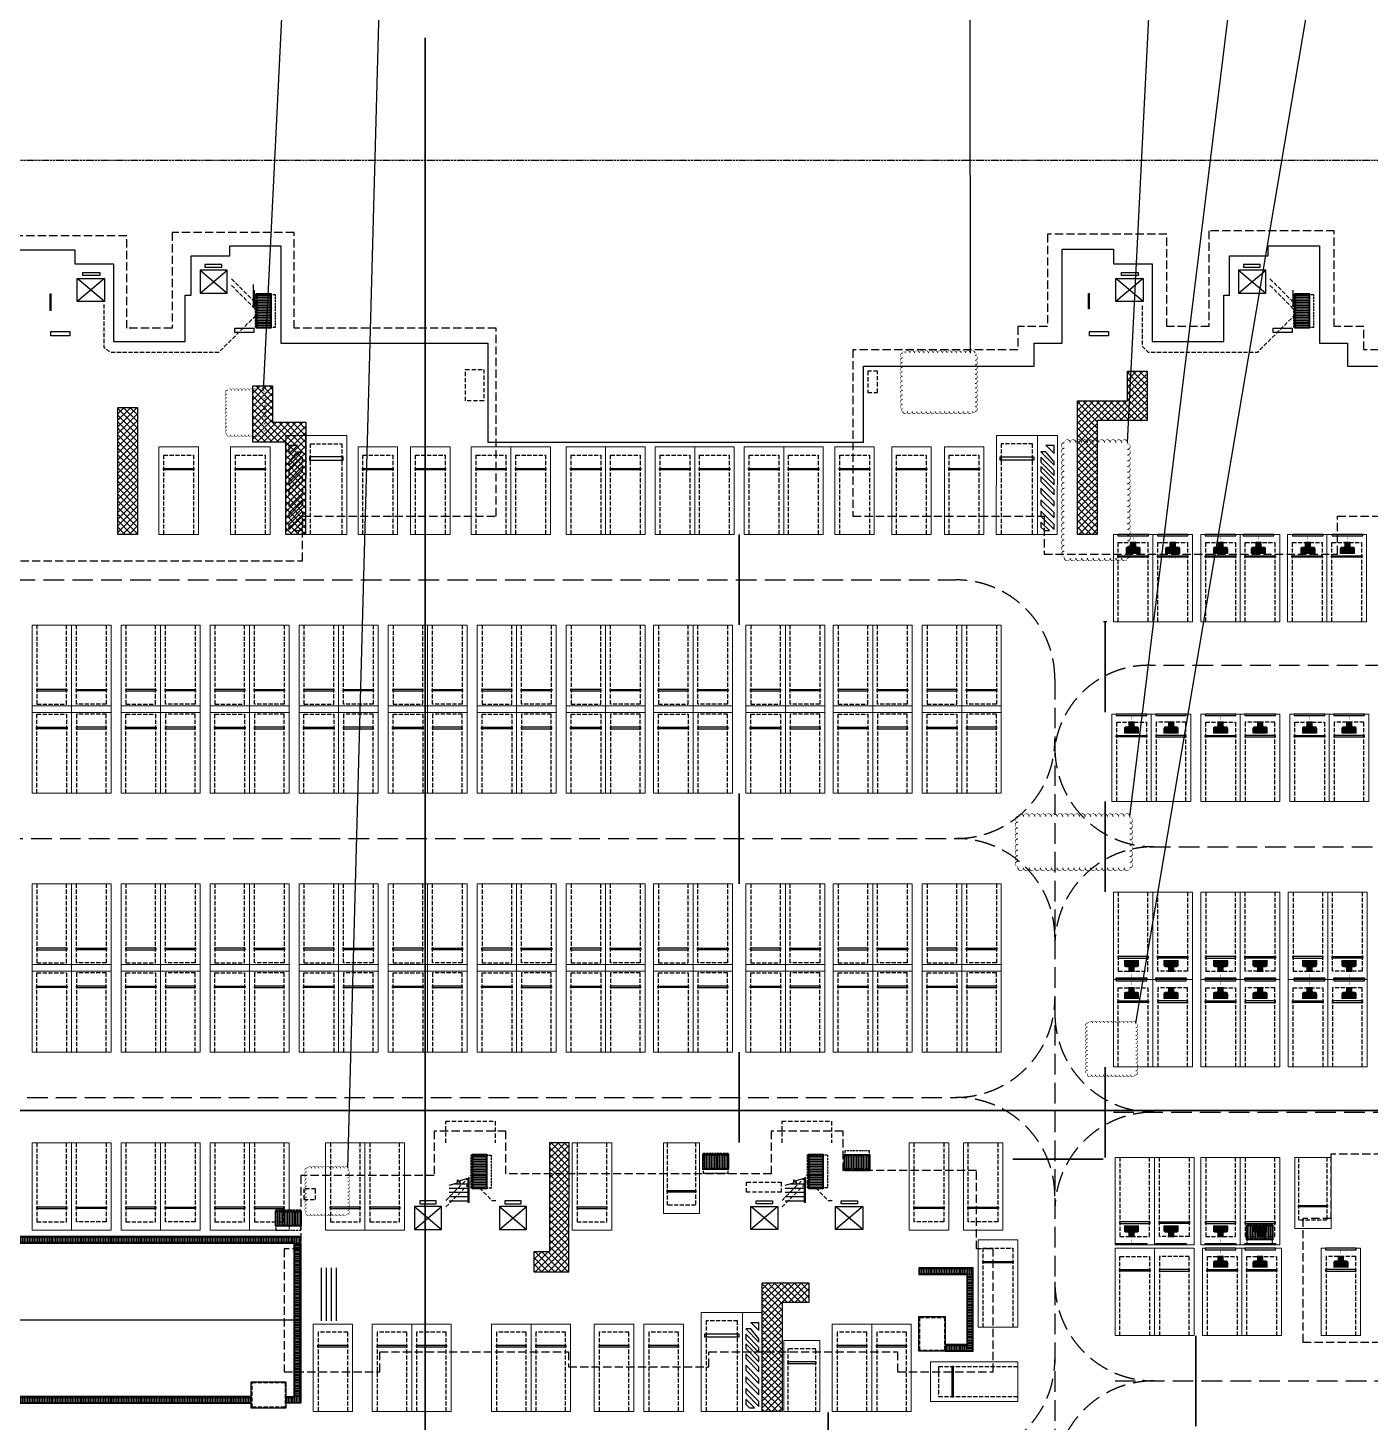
# Model space of a CAD drawing. Extents: x -675211 to 2300048, y 84675 to 2241458.
# Drawn here: x 1065574 to 1146999, y 1112877 to 1197447 of the extents above; entities that cross this region are included whole.
import ezdxf

# ---------------------------------------------------------------- set-up
doc = ezdxf.new("R2010")
doc.units = 0
doc.header["$LTSCALE"] = 1000
doc.header["$MEASUREMENT"] = 0
for name, pattern in [('__DASH', [0.35, 0.25, -0.1]), ('ACAD_ISO09W100', [45, 24, -3, 6, -3, 6, -3]), ('DASH', [0.35, 0.25, -0.1]), ('HIDDEN', [0.375, 0.25, -0.125])]:
    doc.linetypes.add(name, pattern=pattern)
doc.layers.get('0').update_dxf_attribs({"linetype": 'CONTINUOUS'})
for name, color, linetype in [('AD-INDX', 43, 'CONTINUOUS'), ('AD-SIGN', 195, 'CONTINUOUS'), ('AE-ABOV', 154, 'HIDDEN'), ('AE-DICH-ARCH', 84, 'CONTINUOUS'), ('AE-DOOR-INSD', 61, 'CONTINUOUS'), ('AE-EQPM', 70, 'CONTINUOUS'), ('AE-EQPM-CARS', 66, 'CONTINUOUS'), ('AE-FLOR', 151, 'CONTINUOUS'), ('AE-HDWR', 8, 'CONTINUOUS'), ('AE-PATN-MATE', 8, 'CONTINUOUS'), ('AE-STAR', 51, 'CONTINUOUS'), ('AE-STRU', 150, 'CONTINUOUS'), ('AE-WALL-HACH', 15, 'CONTINUOUS'), ('AX-DXS-P01$0$充电桩车位', 132, 'CONTINUOUS'), ('C-XREF-EXT', 7, 'CONTINUOUS'), ('fault', 10, 'CONTINUOUS'), ('P-LIMT', 5, 'ACAD_ISO09W100'), ('verify', 50, 'CONTINUOUS'), ('无障碍车位', 81, 'CONTINUOUS')]:
    doc.layers.add(name, color=color, linetype=linetype)

# ---------------------------------------------------------------- blocks, each defined once
blk = doc.blocks.new('A$C4F090147')
at = {"layer": 'P-LIMT', "ltscale": 0.02}
blk.add_lwpolyline([(0, 141544), (9637, 141544), (156984, 141543), (321695, 141543), (321694, 0), (156984, 1), (53028, 1), (48710, 473), (47897, 749), (44597, 1865), (40880, 4113), (37737, 7111), (35315, 10715), (33727, 14757), (699, 136300), (175, 138899)], close=True, dxfattribs=at)
blk = doc.blocks.new('A$C451B6FA0')
at = {"layer": 'AE-EQPM'}
for p, q in [((-29137, -516), (-29137, -691)), ((-28147, -516), (-29137, -516)), ((-29137, -691), (-28147, -691)), ((-28147, -691), (-28147, -516)), ((-23987, -516), (-23987, -691)), ((-22997, -516), (-23987, -516)), ((-23987, -691), (-22997, -691)), ((-22997, -691), (-22997, -516)), ((-8738, -691), (-8738, -516)), ((-8738, -516), (-7748, -516)), ((-7748, -691), (-8738, -691)), ((-7748, -516), (-7748, -691)), ((-3588, -691), (-3588, -516)), ((-3588, -516), (-2598, -516)), ((-2598, -691), (-3588, -691)), ((-2598, -516), (-2598, -691)), ((-29467, -866), (-29467, -2266)), ((-27817, -866), (-29467, -866)), ((-29467, -866), (-27817, -2266)), ((-29467, -2266), (-27817, -866)), ((-27817, -2266), (-27817, -866)), ((-24317, -866), (-24317, -2265)), ((-22667, -866), (-24317, -866)), ((-24317, -866), (-22667, -2265)), ((-24317, -2265), (-22667, -866)), ((-22667, -2265), (-22667, -866)), ((-9068, -2266), (-9068, -866)), ((-9068, -866), (-7418, -866)), ((-7418, -866), (-9068, -2266)), ((-7418, -2266), (-9068, -866)), ((-7418, -866), (-7418, -2266)), ((-3918, -2266), (-3918, -866)), ((-3918, -866), (-2268, -866)), ((-2268, -866), (-3918, -2266)), ((-2268, -2266), (-3918, -866)), ((-2268, -866), (-2268, -2266)), ((-29467, -2266), (-27817, -2266)), ((-24317, -2265), (-22667, -2265)), ((-7418, -2266), (-9068, -2266)), ((-2268, -2266), (-3918, -2266))]:
    blk.add_line(p, q, dxfattribs=at)
at = {"layer": 'AE-STAR'}
for p, q in [((-26701, 721), (-26142, 873)), ((-26202, -610), (-26202, 856)), ((-26202, 856), (-26202, 856)), ((-26142, -610), (-26142, 873)), ((-6302, 720), (-5743, 872)), ((-5803, -611), (-5803, 856)), ((-5803, 855), (-5803, 856)), ((-5743, -611), (-5743, 872)), ((-27367, 427), (-26853, 573)), ((-27367, 260), (-26202, 260)), ((-27041, 520), (-26202, 520)), ((-26853, 573), (-26856, 752)), ((-26856, 752), (-26698, 534)), ((-26698, 534), (-26701, 721)), ((-26142, -520), (-26142, 769)), ((-6968, 426), (-6454, 573)), ((-6968, 259), (-5803, 259)), ((-6642, 519), (-5803, 519)), ((-6454, 573), (-6457, 751)), ((-6457, 751), (-6299, 533)), ((-6299, 533), (-6302, 720)), ((-5743, -521), (-5743, 768)), ((-27367, 0), (-26202, 0)), ((-27367, -260), (-26202, -260)), ((-27367, -520), (-26202, -520)), ((-26142, -610), (-26202, -610)), ((-6968, -1), (-5803, -1)), ((-6968, -261), (-5803, -261)), ((-6968, -521), (-5803, -521)), ((-5743, -611), (-5803, -611))]:
    blk.add_line(p, q, dxfattribs=at)
blk = doc.blocks.new('A$C26D63F76')
at = {"layer": 'AE-EQPM'}
for p, q in [((-16000, 5925), (-16000, 4525)), ((-14350, 5925), (-16000, 5925)), ((-16000, 5925), (-14350, 4525)), ((-16000, 4525), (-14350, 5925)), ((-15710, 6275), (-15710, 6100)), ((-14690, 6275), (-15710, 6275)), ((-15710, 6100), (-14690, 6100)), ((-14690, 6100), (-14690, 6275)), ((-14350, 4525), (-14350, 5925)), ((-23450, 4025), (-23450, 5425)), ((-23450, 5425), (-21800, 5425)), ((-21800, 5425), (-23450, 4025)), ((-21800, 4025), (-23450, 5425)), ((-23110, 5600), (-23110, 5775)), ((-23110, 5775), (-22090, 5775)), ((-22090, 5600), (-23110, 5600)), ((-22090, 5775), (-22090, 5600)), ((-21800, 5425), (-21800, 4025)), ((-16000, 4525), (-14350, 4525)), ((-21800, 4025), (-23450, 4025))]:
    blk.add_line(p, q, dxfattribs=at)
at = {"layer": 'AE-STAR'}
for p, q in [((-25100, 3480), (-25100, 4487)), ((-25040, 3480), (-25040, 4504)), ((-12700, 3680), (-12700, 4717)), ((-25040, 3480), (-25100, 3480))]:
    blk.add_line(p, q, dxfattribs=at)
blk.add_lwpolyline([(-12700, 3680), (-12760, 3680), (-12760, 5064)], dxfattribs=at)
for points in [[(-25050, 2200), (-23900, 2200), (-23900, 1940), (-25050, 1940)], [(-13900, 2400), (-12750, 2400), (-12750, 2140), (-13900, 2140)]]:
    blk.add_lwpolyline(points, close=True, dxfattribs=at)
blk = doc.blocks.new('A$C3F2915E9')
at = {"layer": 'AE-EQPM'}
for p, q in [((-16000, 5925), (-16000, 4525)), ((-14350, 5925), (-16000, 5925)), ((-16000, 5925), (-14350, 4525)), ((-16000, 4525), (-14350, 5925)), ((-15710, 6275), (-15710, 6100)), ((-14690, 6275), (-15710, 6275)), ((-15710, 6100), (-14690, 6100)), ((-14690, 6100), (-14690, 6275)), ((-14350, 4525), (-14350, 5925)), ((-23450, 4025), (-23450, 5425)), ((-23450, 5425), (-21800, 5425)), ((-21800, 5425), (-23450, 4025)), ((-21800, 4025), (-23450, 5425)), ((-23110, 5600), (-23110, 5775)), ((-23110, 5775), (-22090, 5775)), ((-22090, 5600), (-23110, 5600)), ((-22090, 5775), (-22090, 5600)), ((-21800, 5425), (-21800, 4025)), ((-16000, 4525), (-14350, 4525)), ((-21800, 4025), (-23450, 4025))]:
    blk.add_line(p, q, dxfattribs=at)
at = {"layer": 'AE-STAR'}
for p, q in [((-25100, 3570), (-25100, 4517)), ((-25040, 3570), (-25040, 4534)), ((-12700, 3770), (-12700, 4717)), ((-25040, 3570), (-25100, 3570)), ((-12760, 3770), (-12700, 3770))]:
    blk.add_line(p, q, dxfattribs=at)
for points in [[(-25050, 2200), (-23900, 2200), (-23900, 1940), (-25050, 1940)], [(-13900, 2400), (-12750, 2400), (-12750, 2140), (-13900, 2140)]]:
    blk.add_lwpolyline(points, close=True, dxfattribs=at)
blk = doc.blocks.new('A$C2BF900E7')
at = {"layer": 'AE-WALL-HACH', "extrusion": (6.68302e-07, 9.87403e-17, 1)}
h = blk.add_hatch(color=256, dxfattribs=at)
edge = h.paths.add_edge_path()
edge.add_ellipse((593, 595), major_axis=(0, 128), ratio=1, start_angle=0, end_angle=90, ccw=False)
edge.add_line((593, 723), (693, 723))
edge.add_ellipse((693, 763), major_axis=(0, 40), ratio=1, start_angle=180, end_angle=270)
edge.add_line((733, 763), (733, 977))
edge.add_ellipse((773, 977), major_axis=(0, 40), ratio=1, start_angle=0, end_angle=90, ccw=False)
edge.add_line((773, 1017), (1077, 1017))
edge.add_ellipse((1077, 977), major_axis=(0, 40), ratio=1, start_angle=-90, end_angle=0, ccw=False)
edge.add_line((1117, 977), (1117, 763))
edge.add_ellipse((1157, 763), major_axis=(0, 40), ratio=1, start_angle=90, end_angle=180)
edge.add_line((1157, 723), (1257, 723))
edge.add_ellipse((1257, 595), major_axis=(0, 128), ratio=1, start_angle=-90, end_angle=0, ccw=False)
edge.add_line((1385, 595), (1385, 329))
edge.add_ellipse((1345, 329), major_axis=(0, 40), ratio=1, start_angle=180, end_angle=270, ccw=False)
edge.add_line((1345, 289), (505, 289))
edge.add_ellipse((505, 329), major_axis=(0, 40), ratio=1, start_angle=90, end_angle=180, ccw=False)
edge.add_line((465, 329), (465, 595))
at = {"color": 9, "linetype": 'ByBlock', "ltscale": 1200}
for p, q in [((1850, 1470), (0, 1470)), ((0, 1470), (0, 1378)), ((0, 1378), (1850, 1378)), ((1850, 1378), (1850, 1470))]:
    blk.add_line(p, q, dxfattribs=at)
at = {"layer": 'AX-DXS-P01$0$充电桩车位', "const_width": 8}
blk.add_lwpolyline([(465, 595, -0.414214), (593, 723), (693, 723, 0.414214), (733, 763), (733, 977, -0.414214), (773, 1017), (1077, 1017, -0.414214), (1117, 977), (1117, 763, 0.414214), (1157, 723), (1257, 723, -0.414214), (1385, 595), (1385, 329, -0.414214), (1345, 289), (505, 289, -0.414214), (465, 329)], format="xyb", close=True, dxfattribs=at)
for points in [[(925, 1378), (925, 1138)], [(733, 289), (733, 0)], [(1117, 289), (1117, 0)]]:
    blk.add_lwpolyline(points, dxfattribs=at)
blk = doc.blocks.new('充电桩')
for p in [(1131699, 1165257), (1134099, 1165257), (1136999, 1165257), (1139299, 1165257), (1142299, 1165257), (1144699, 1165257), (1131599, 1154357), (1133999, 1154357), (1136999, 1154357), (1139399, 1154357), (1142399, 1154357), (1144799, 1154357), (1131599, 1138257), (1133999, 1138257), (1136999, 1138257), (1139399, 1138257), (1142399, 1138257), (1144799, 1138257), (1136999, 1121957), (1139399, 1121957), (1144299, 1121957)]:
    blk.add_blockref('A$C2BF900E7', p)
at = {"xscale": -1, "rotation": 180}
for p in [(1131599, 1141197), (1133999, 1141197), (1136999, 1141197), (1139399, 1141197), (1142399, 1141197), (1144799, 1141197), (1131599, 1125097), (1133999, 1125097), (1136999, 1125097), (1139399, 1125097)]:
    blk.add_blockref('A$C2BF900E7', p, dxfattribs=at)
blk = doc.blocks.new('普通车位')
at = {"color": 9, "linetype": 'DASH'}
for p, q in [((-800, 5100), (-800, 300)), ((1000, 300), (1000, 5100)), ((-800, 300), (1000, 300))]:
    blk.add_line(p, q, dxfattribs=at)
at = {"color": 9}
for p, q in [((1025, 1192), (-825, 1192)), ((-825, 1192), (-825, 1100)), ((-825, 1100), (1025, 1100)), ((1025, 1100), (1025, 1192))]:
    blk.add_line(p, q, dxfattribs=at)
at = {"layer": 'AE-EQPM-CARS', "linetype": 'Continuous', "lineweight": 15}
for p, q in [((-1100, -200), (-1100, 5100)), ((-1100, 5100), (1300, 5100)), ((1300, 5100), (1300, -200)), ((1300, -200), (-1100, -200))]:
    blk.add_line(p, q, dxfattribs=at)
blk = doc.blocks.new('wzacw')
at = {"color": 9}
for p, q in [((300, 3400), (600, 3400)), ((300, 3400), (1100, 2600)), ((600, 3400), (1400, 2600)), ((1000, 3400), (1300, 3400)), ((1000, 3400), (1800, 2600)), ((1300, 3400), (2100, 2600)), ((1700, 3400), (2000, 3400)), ((1700, 3400), (2500, 2600)), ((2000, 3400), (2800, 2600)), ((4200, 3400), (4400, 3400)), ((4200, 3400), (5000, 2600)), ((4400, 3400), (5000, 2900)), ((4900, 3400), (5400, 3400)), ((4900, 3400), (5400, 2900)), ((5400, 2900), (5400, 3400)), ((224, 2821), (224, 3121)), ((224, 3121), (745, 2600)), ((224, 2821), (445, 2600)), ((745, 2600), (445, 2600)), ((1400, 2600), (1100, 2600)), ((1400, 2600), (1400, 2600)), ((2100, 2600), (1800, 2600)), ((2800, 2600), (2500, 2600)), ((5000, 2900), (5000, 2600))]:
    blk.add_line(p, q, dxfattribs=at)
for points in [[(2400, 3400), (2700, 3400), (3500, 2600), (3200, 2600)], [(3008, 3400), (3308, 3400), (4108, 2600), (3808, 2600)]]:
    blk.add_lwpolyline(points, close=True, dxfattribs=at)
for points in [[(3580, 3400), (3880, 3400), (4680, 2600), (4380, 2600), (3580, 3400)], [(4700, 2174), (4500, 2174), (4500, 124), (4700, 124), (4700, 2174)]]:
    blk.add_lwpolyline(points, dxfattribs=at)
at = {"color": 9, "linetype": 'DASH', "extrusion": (-1.58936e-13, -1.05893e-07, 1), "elevation": 0}
blk.add_lwpolyline([(0, 2100), (5500, 2098), (5499, 198), (0, 200)], dxfattribs=at)
at = {"layer": 'AE-EQPM-CARS', "linetype": 'Continuous', "lineweight": 15}
for p, q in [((0, -100), (0, 3600)), ((0, 3600), (6000, 3600)), ((6000, 3600), (6000, -100)), ((0, 2400), (6000, 2400)), ((6000, -100), (0, -100))]:
    blk.add_line(p, q, dxfattribs=at)
blk = doc.blocks.new('A$C23DC1FE4')
at = {"color": 9, "linetype": 'DASH'}
for p, q in [((250, 500), (250, 4300)), ((1950, 4300), (1950, 500)), ((1950, 500), (250, 500))]:
    blk.add_line(p, q, dxfattribs=at)
at = {"color": 9, "linetype": 'ByBlock', "ltscale": 1200}
for p, q in [((225, 1300), (225, 1392)), ((225, 1392), (1975, 1392)), ((1975, 1300), (225, 1300)), ((1975, 1392), (1975, 1300))]:
    blk.add_line(p, q, dxfattribs=at)
at = {"layer": 'AE-EQPM-CARS', "linetype": 'Continuous', "lineweight": 15}
for p, q in [((2200, 4300), (0, 4300)), ((0, 4300), (0, 0)), ((2200, 0), (2200, 4300)), ((0, 0), (2200, 0))]:
    blk.add_line(p, q, dxfattribs=at)
blk = doc.blocks.new('车位')
at = {"layer": 'AE-PATN-MATE'}
h = blk.add_hatch(dxfattribs=at)
h.set_pattern_fill('多孔材料', color=256, scale=100)
h.set_pattern_definition([(45, (-896.46, 900.21), (-200.000203, 200.000203), []), (135, (-896.46, 900.21), (-200.000203, -200.000203), [])])
h.paths.add_polyline_path([(1129177, 1166927), (1129177, 1171778), (1129177, 1175027), (1132203, 1175027), (1132203, 1176826), (1133403, 1176828), (1133403, 1173827), (1130377, 1173827), (1130377, 1166927)])
h = blk.add_hatch(dxfattribs=at)
h.set_pattern_fill('多孔材料', color=256, scale=100)
h.set_pattern_definition([(45, (130, 200), (-200.000203, 200.000203), []), (135, (130, 200), (-200.000203, -200.000203), [])])
h.paths.add_polyline_path([(1080353, 1175927), (1080353, 1173727), (1082357, 1173727), (1082353, 1166927), (1081153, 1166927), (1081153, 1172527), (1079153, 1172527), (1079153, 1175927)])
h = blk.add_hatch(dxfattribs=at)
h.set_pattern_fill('多孔材料', color=256, scale=100)
h.set_pattern_definition([(45, (129985.82, 200), (-200.000203, 200.000203), []), (135, (129985.82, 200), (-200.000203, -200.000203), [])])
h.paths.add_polyline_path([(1070959, 1174627), (1072152, 1174627), (1072159, 1166927), (1070959, 1166927)])
h = blk.add_hatch(dxfattribs=at)
h.set_pattern_fill('多孔材料', color=256, scale=100)
h.set_pattern_definition([(45, (-1859.58, 200), (-200.000203, 200.000203), []), (135, (-1859.58, 200), (-200.000203, -200.000203), [])])
h.paths.add_polyline_path([(1097147, 1130027), (1097147, 1123400), (1096204, 1123400), (1096204, 1122200), (1097404, 1122202), (1097382, 1122200), (1098325, 1122200), (1098347, 1130027)])
h = blk.add_hatch(dxfattribs=at)
h.set_pattern_fill('多孔材料', color=256, scale=100)
h.set_pattern_definition([(45, (169079.73, -52099.54), (-200.000203, 200.000203), []), (135, (169079.73, -52099.54), (-200.000203, -200.000203), [])])
h.paths.add_polyline_path([(1110053, 1121528), (1112885, 1121528), (1112885, 1120327), (1111253, 1120327), (1111253, 1113727), (1110053, 1113727)])
blk.add_line((1130954, 1161627), (1130754, 1161627))
at = {"layer": 'AE-ABOV'}
for points in [[(1092054, 1176927), (1093154, 1176927), (1093154, 1175027), (1092054, 1175027)], [(1117054, 1176827), (1116454, 1176827), (1116454, 1175527), (1117054, 1175527)], [(1109103, 1127627), (1111203, 1127627), (1111203, 1127027), (1109103, 1127027)], [(1082954, 1127227), (1082254, 1127227), (1082254, 1126577), (1082954, 1126577)]]:
    blk.add_lwpolyline(points, close=True, dxfattribs=at)
at = {"layer": 'AE-DOOR-INSD', "linetype": 'DASH', "const_width": 100}
for points in [[(1108654, 1166927), (1108654, 1161427)], [(1130854, 1161627), (1130854, 1156127)], [(1108654, 1151227), (1108654, 1145727)], [(1130854, 1150727), (1130854, 1145227)], [(1108654, 1130027), (1108654, 1135527)], [(1130854, 1134627), (1130854, 1129127)], [(1125254, 1129023), (1130754, 1129023)], [(1136358, 1118327), (1136358, 1112827)], [(1114054, 1113677), (1114054, 1108177)]]:
    blk.add_lwpolyline(points, dxfattribs=at)
at = {"layer": 'AE-PATN-MATE'}
for points in [[(1129177, 1166927), (1129177, 1171778), (1129177, 1175027), (1132203, 1175027), (1132203, 1176826), (1133403, 1176828), (1133403, 1173827), (1130377, 1173827), (1130377, 1166927)], [(1070959, 1174627), (1072152, 1174627), (1072159, 1166927), (1070959, 1166927)], [(1097147, 1130027), (1097147, 1123400), (1096204, 1123400), (1096204, 1122200), (1097404, 1122202), (1097382, 1122200), (1098325, 1122200), (1098347, 1130027)], [(1110053, 1121528), (1112885, 1121528), (1112885, 1120327), (1111253, 1120327), (1111253, 1113727), (1110053, 1113727)]]:
    blk.add_lwpolyline(points, close=True, dxfattribs=at)
blk.add_lwpolyline([(1080353, 1175927), (1080353, 1173727), (1082357, 1173727), (1082353, 1166927), (1081153, 1166927), (1081153, 1172527), (1079153, 1172527), (1079153, 1175927), (1080353, 1175927)], dxfattribs=at)
for p in [(1104054, 1125727), (1142363, 1124827)]:
    blk.add_blockref('A$C23DC1FE4', p)
at = {"xscale": -1, "rotation": 180}
blk.add_blockref('A$C23DC1FE4', (1111354, 1118027), dxfattribs=at)
at = {"layer": 'AE-EQPM-CARS', "linetype": 'Continuous', "lineweight": 15, "extrusion": (3.34151e-07, 2.5814e-20, -1), "zscale": -1, "rotation": 180}
for p in [(-1074553, 1172027), (-1078903, 1172027), (-1086633, 1172027), (-1089817, 1172027), (-1093502, 1172027), (-1095902, 1172027), (-1099254, 1172027), (-1101654, 1172027), (-1104654, 1172027), (-1107054, 1172027), (-1110054, 1172027), (-1112454, 1172027), (-1115551, 1172027), (-1119005, 1172027), (-1122201, 1172027), (-1132454, 1166727), (-1134854, 1166727), (-1137754, 1166727), (-1140154, 1166727), (-1143012, 1166727), (-1145412, 1166727), (-1066854, 1156327), (-1072254, 1156327), (-1077654, 1156327), (-1083054, 1156327), (-1088454, 1156327), (-1093854, 1156327), (-1099254, 1156327), (-1104554, 1156327), (-1110154, 1156327), (-1115454, 1156327), (-1120854, 1156327), (-1132354, 1155827), (-1137754, 1155827), (-1143154, 1155827), (-1066854, 1140627), (-1072254, 1140627), (-1077654, 1140627), (-1083054, 1140627), (-1088454, 1140627), (-1093854, 1140627), (-1099254, 1140627), (-1104554, 1140627), (-1110154, 1140627), (-1115454, 1140627), (-1120854, 1140627), (-1132454, 1139727), (-1137754, 1139727), (-1143054, 1139727), (-1132554, 1123427), (-1137854, 1123427), (-1140254, 1123427)]:
    blk.add_blockref('普通车位', p, dxfattribs=at)
at = {"layer": 'AE-EQPM-CARS', "linetype": 'Continuous', "lineweight": 15, "extrusion": (3.34151e-07, -2.5814e-20, -1), "xscale": -1, "zscale": -1}
for p in [(-1066854, 1156327), (-1072254, 1156327), (-1077654, 1156327), (-1083054, 1156327), (-1088454, 1156327), (-1093854, 1156327), (-1099254, 1156327), (-1104554, 1156327), (-1110154, 1156327), (-1115454, 1156327), (-1120854, 1156327), (-1066854, 1140627), (-1072254, 1140627), (-1077654, 1140627), (-1083054, 1140627), (-1088454, 1140627), (-1093854, 1140627), (-1099254, 1140627), (-1104554, 1140627), (-1110154, 1140627), (-1115454, 1140627), (-1120854, 1140627), (-1132454, 1140127), (-1137754, 1140127), (-1143054, 1140127), (-1066854, 1124927), (-1072254, 1124927), (-1077654, 1124927), (-1080054, 1124927), (-1084654, 1124927), (-1087054, 1124927), (-1099628, 1124927), (-1132554, 1124027), (-1137754, 1124027), (-1140154, 1124027)]:
    blk.add_blockref('普通车位', p, dxfattribs=at)
at = {"layer": 'AE-EQPM-CARS', "linetype": 'Continuous', "lineweight": 15, "extrusion": (-3.34151e-07, -2.5814e-20, -1), "zscale": -1}
for p in [(-1069454, 1156327), (-1074854, 1156327), (-1080254, 1156327), (-1085654, 1156327), (-1091054, 1156327), (-1096454, 1156327), (-1101854, 1156327), (-1107154, 1156327), (-1112754, 1156327), (-1118054, 1156327), (-1123454, 1156327), (-1069454, 1140627), (-1074854, 1140627), (-1080254, 1140627), (-1085654, 1140627), (-1091054, 1140627), (-1096454, 1140627), (-1101854, 1140627), (-1107154, 1140627), (-1112754, 1140627), (-1118054, 1140627), (-1123454, 1140627), (-1135054, 1140127), (-1140354, 1140127), (-1145654, 1140127), (-1069454, 1124927), (-1074854, 1124927), (-1120274, 1124927), (-1123554, 1124927), (-1135154, 1124027)]:
    blk.add_blockref('普通车位', p, dxfattribs=at)
at = {"layer": 'AE-EQPM-CARS', "linetype": 'Continuous', "lineweight": 15, "extrusion": (-3.34151e-07, 2.5814e-20, -1), "rotation": 180}
for p, xscale, zscale in [((-1069454, 1156327), -1.000000000000356, -1.000000000000356), ((-1074854, 1156327), -1.000000000000356, -1.000000000000356), ((-1080254, 1156327), -1.000000000000356, -1.000000000000356), ((-1085654, 1156327), -1.000000000000356, -1.000000000000356), ((-1091054, 1156327), -1.000000000000356, -1.000000000000356), ((-1096454, 1156327), -1.000000000000356, -1.000000000000356), ((-1101854, 1156327), -1.000000000000356, -1.000000000000356), ((-1107154, 1156327), -1.000000000000143, -1.000000000000143), ((-1112754, 1156327), -1.000000000000143, -1.000000000000143), ((-1118054, 1156327), -1.000000000000356, -1.000000000000356), ((-1123454, 1156327), -1.000000000000356, -1.000000000000356), ((-1134954, 1155827), -1.000000000000356, -1.000000000000356), ((-1140354, 1155827), -1.000000000000356, -1.000000000000356), ((-1145754, 1155827), -1.000000000000356, -1.000000000000356), ((-1069454, 1140627), -1.000000000000356, -1.000000000000356), ((-1074854, 1140627), -1.000000000000356, -1.000000000000356), ((-1080254, 1140627), -1.000000000000356, -1.000000000000356), ((-1085654, 1140627), -1.000000000000356, -1.000000000000356), ((-1091054, 1140627), -1.000000000000356, -1.000000000000356), ((-1096454, 1140627), -1.000000000000356, -1.000000000000356), ((-1101854, 1140627), -1.000000000000356, -1.000000000000356), ((-1107154, 1140627), -1.000000000000143, -1.000000000000143), ((-1112754, 1140627), -1.000000000000143, -1.000000000000143), ((-1118054, 1140627), -1.000000000000356, -1.000000000000356), ((-1123454, 1140627), -1.000000000000356, -1.000000000000356), ((-1135054, 1139727), -1.000000000000141, -1.000000000000141), ((-1140354, 1139727), -1.000000000000356, -1.000000000000356), ((-1145654, 1139727), -1.000000000000141, -1.000000000000141), ((-1135154, 1123427), -1.000000000000141, -1.000000000000141), ((-1145254, 1123427), -1.000000000000279, -1.000000000000279), ((-1084106, 1118827), -1.000000000000141, -1.000000000000141), ((-1087688, 1118827), -1.00000000000027, -1.00000000000027), ((-1090088, 1118827), -1.00000000000027, -1.00000000000027), ((-1094927, 1118827), -1.000000000000273, -1.000000000000273), ((-1097327, 1118827), -1.000000000000273, -1.000000000000273), ((-1101162, 1118827), -1.000000000000273, -1.000000000000273), ((-1104173, 1118827), -1.000000000000273, -1.000000000000273), ((-1115595, 1118827), -1.000000000000356, -1.000000000000356), ((-1117995, 1118827), -1.000000000000356, -1.000000000000356)]:
    blk.add_blockref('普通车位', p, dxfattribs=dict(at, xscale=xscale, zscale=zscale))
at = {"layer": 'AE-EQPM-CARS', "linetype": 'Continuous', "lineweight": 15, "extrusion": (3.34151e-07, 2.57731e-20, -1), "zscale": -1, "rotation": 180}
blk.add_blockref('普通车位', (-1124254, 1123927), dxfattribs=at)
at = {"layer": 'AE-EQPM-CARS', "linetype": 'Continuous', "lineweight": 15, "extrusion": (-2.58345e-20, -3.34151e-07, -1), "xscale": -1, "zscale": -1, "rotation": 90}
blk.add_blockref('普通车位', (-1120454, 1115627), dxfattribs=at)
at = {"layer": '无障碍车位', "extrusion": (1.05893e-07, 3.53309e-11, -1), "xscale": -1.000000000000121, "zscale": -1.000000000000121, "rotation": 269.9807975294961}
blk.add_blockref('wzacw', (-1084754, 1166926), dxfattribs=at)
at = {"layer": '无障碍车位', "extrusion": (-1.05893e-07, 3.53309e-11, -1), "zscale": -0.9999999999999998, "rotation": 90.01920247050394}
for p in [(-1124353, 1166927), (-1106452, 1113727)]:
    blk.add_blockref('wzacw', p, dxfattribs=at)
blk = doc.blocks.new('集水井03')
at = {"layer": 'AE-FLOR'}
blk.add_lwpolyline([(882317, 1181328), (882317, 1179228), (880717, 1179228), (880717, 1181328)], close=True, dxfattribs=at)
at = {"layer": 'AE-FLOR', "linetype": '__DASH'}
blk.add_lwpolyline([(882267, 1181278), (882267, 1179278), (880767, 1179278), (880767, 1181278)], close=True, dxfattribs=at)
blk = doc.blocks.new('集水坑')
at = {"layer": 'AE-HDWR'}
h = blk.add_hatch(dxfattribs=at)
h.set_pattern_fill('饰面砖', color=256, scale=50)
h.set_pattern_definition([(90, (158493.69, -155186.86), (-100, 6e-15), [])])
h.paths.add_polyline_path([(1022958, 1204964), (1025058, 1204964), (1025058, 1204064), (1022958, 1204064)])
at = {"layer": 'AE-FLOR', "linetype": '__DASH', "ltscale": 0.5}
for p, q in [((1023008, 1204914), (1025008, 1204914)), ((1023008, 1204114), (1025008, 1204114))]:
    blk.add_line(p, q, dxfattribs=at)
blk.add_lwpolyline([(1023008, 1205214), (1025008, 1205214), (1025008, 1204014), (1023008, 1204014)], close=True, dxfattribs=at)
at = {"layer": 'AE-FLOR'}
for points in [[(1022958, 1204964), (1025058, 1204964), (1025058, 1204064), (1022958, 1204064)], [(1022983, 1204939), (1025033, 1204939), (1025033, 1204089), (1022983, 1204089)]]:
    blk.add_lwpolyline(points, close=True, dxfattribs=at)
blk = doc.blocks.new('地库集水井151212')
at = {"layer": 'AE-HDWR'}
h = blk.add_hatch(dxfattribs=at)
h.set_pattern_fill('饰面砖', color=256, scale=50, angle=-90)
h.set_pattern_definition([(9e-15, (229281.88, 2262261.46), (-2e-14, 100), [])])
h.paths.add_polyline_path([(993024, 1207338), (993024, 1205738), (992124, 1205738), (992124, 1207338)])
at = {"layer": 'AE-FLOR', "linetype": '__DASH', "ltscale": 0.5}
for p, q in [((992174, 1207288), (992174, 1205788)), ((992974, 1207288), (992974, 1205788))]:
    blk.add_line(p, q, dxfattribs=at)
at = {"layer": 'AE-FLOR', "linetype": '__DASH'}
blk.add_line((993024, 1207288), (993024, 1205788), dxfattribs=at)
at = {"layer": 'AE-FLOR', "linetype": '__DASH', "ltscale": 0.5}
blk.add_lwpolyline([(992074, 1207288), (993274, 1207288), (993274, 1205788), (992074, 1205788)], close=True, dxfattribs=at)
at = {"layer": 'AE-FLOR', "ltscale": 0.5}
for points in [[(993024, 1207338), (993024, 1205738), (992124, 1205738), (992124, 1207338)], [(993004, 1207318), (993004, 1205758), (992144, 1205758), (992144, 1207318)]]:
    blk.add_lwpolyline(points, close=True, dxfattribs=at)
blk = doc.blocks.new('A$C6A5E2CA3')
at = {"layer": 'AE-HDWR'}
h = blk.add_hatch(dxfattribs=at)
h.set_pattern_fill('饰面砖', color=256, scale=50)
h.set_pattern_definition([(90, (-1065723.9, -1104427.37), (-100, 6e-15), [])])
h.paths.add_polyline_path([(-3700, 9700), (16400, 9700), (16400, 10100), (-3700, 10100)])
h = blk.add_hatch(dxfattribs=at)
h.set_pattern_fill('LINE', color=256, scale=100)
h.set_pattern_definition([(0, (-1065923.9, -1114027.37), (0, 95.25), [])])
h.paths.add_polyline_path([(16000, 9700), (16400, 9700), (16400, 393), (16000, 400)])
h = blk.add_hatch(dxfattribs=at)
h.set_pattern_fill('饰面砖', color=256, scale=50)
h.set_pattern_definition([(90, (-1065723.9, -1114127.37), (-100, 6e-15), [])])
h.paths.add_polyline_path([(-2100, 400), (-2100, 0), (13400, 0), (13400, 400)])
h = blk.add_hatch(dxfattribs=at)
h.set_pattern_fill('饰面砖', color=256, scale=50)
h.set_pattern_definition([(90, (-1065923.9, -1114127.37), (-100, 6e-15), [])])
h.paths.add_polyline_path([(15500, 400), (16400, 400), (16400, 0), (15500, 0)])
at = {"layer": 'AE-FLOR'}
for p, q in [((-2100, 350), (13400, 350)), ((-2100, 50), (13400, 50))]:
    blk.add_line(p, q, dxfattribs=at)
for points in [[(15500, 50), (16350, 50), (16350, 10050), (-3700, 10050)], [(15500, 350), (16050, 350), (16050, 9750), (-3700, 9750)]]:
    blk.add_lwpolyline(points, dxfattribs=at)
at = {"layer": 'AE-HDWR'}
blk.add_lwpolyline([(-3700, 9700), (16400, 9700), (16400, 10100), (-3700, 10100)], close=True, dxfattribs=at)
for points in [[(15500, 0), (15500, 400), (16000, 400), (16000, 9700), (16400, 9700), (16400, 0), (15500, 0)], [(-2100, 0), (13400, 0), (13400, 400), (-2100, 400)]]:
    blk.add_lwpolyline(points, dxfattribs=at)
at = {"rotation": 90}
blk.add_blockref('集水井03', (1194728, -881017), dxfattribs=at)

msp = doc.modelspace()

# ---------------------------------------------------------------- hatches: boundary and pattern name
at = {"layer": 'AE-HDWR'}
h = msp.add_hatch(dxfattribs=at)
h.set_pattern_fill('饰面砖', color=256, scale=50)
h.set_pattern_definition([(90, (200, -1899.46), (-100, 6e-15), [])])
h.paths.add_polyline_path([(1121224, 1117177), (1122524, 1117176), (1122524, 1117576), (1121224, 1117577)])
h.paths.add_polyline_path([(1119631, 1121827), (1122924, 1121827), (1122924, 1122227), (1119631, 1122227)])
h = msp.add_hatch(dxfattribs=at)
h.set_pattern_fill('LINE', color=256, scale=100)
h.set_pattern_definition([(0, (200.86, -1643.15), (0, 95.25), [])])
h.paths.add_polyline_path([(1122925, 1117177), (1122525, 1117177), (1122525, 1121870), (1122925, 1121870)])

# ---------------------------------------------------------------- linework, layer by layer
msp.add_lwpolyline([(1044424, 1183977), (1068423, 1183977), (1068423, 1183127), (1070773, 1183127), (1070773, 1178427), (1075123, 1178427), (1075123, 1181227), (1075471, 1181227), (1075471, 1183627), (1077823, 1183627), (1077820, 1184227), (1080923, 1184227), (1080923, 1178327), (1093474, 1178327), (1093474, 1172327), (1116274, 1172327), (1116274, 1176927), (1126623, 1176927), (1126623, 1178327), (1128323, 1178327), (1128323, 1184027), (1131423, 1184027), (1131423, 1183127), (1133773, 1183127), (1133773, 1178427), (1138123, 1178427), (1138123, 1181227), (1138473, 1181227), (1138473, 1183627), (1140823, 1183627), (1140823, 1184227), (1143923, 1184227), (1143923, 1178327), (1145624, 1178327), (1145623, 1176927), (1155974, 1176927)])
at = {"layer": 'AD-INDX', "linetype": 'DASH', "ltscale": 10, "const_width": 100}
for points in [[(1089669, 1196856), (1089669, 1031019)], [(896540, 1131782), (1218870, 1131782)]]:
    msp.add_lwpolyline(points, dxfattribs=at)
at = {"layer": 'AD-SIGN', "linetype": 'DASH', "ltscale": 5}
for p, q in [((996524, 1163963), (1121874, 1163963)), ((1174224, 1158773), (1133874, 1158773)), ((1127874, 1157963), (1127874, 1079238)), ((1030774, 1148277), (1121874, 1148277)), ((1133639, 1147782), (1192178, 1147777)), ((1002524, 1132577), (1121874, 1132577)), ((1131424, 1131677), (1192795, 1131677)), ((1131524, 1115377), (1187424, 1115377))]:
    msp.add_line(p, q, dxfattribs=at)
for centre, radius, start, end in [((1121874, 1157963), 6000, 0, 90), ((1133552, 1153048), 5734, 86.78264, 172.02384), ((1121874, 1154277), 6000, 270, 0), ((1133874, 1153777), 6000, 180, 270), ((1121874, 1142277), 6000, 0, 90), ((1133874, 1141777), 6000, 90, 180), ((1121874, 1138577), 6000, 270, 0), ((1133874, 1137677), 6000, 180, 270), ((1121874, 1126577), 6000, 0, 90), ((1133874, 1125677), 6000, 90, 180), ((1133874, 1121377), 6000, 180, 270), ((1121874, 1116677), 6000, 270, 0), ((1133874, 1109377), 6000, 90, 180)]:
    msp.add_arc(centre, radius, start, end, dxfattribs=at)
at = {"layer": 'AE-ABOV'}
for points in [[(1090924, 1129827), (1090924, 1131127), (1093924, 1131127), (1093924, 1129827)], [(1111324, 1129827), (1111324, 1131127), (1114324, 1131127), (1114324, 1129827)]]:
    msp.add_lwpolyline(points, dxfattribs=at)
at = {"layer": 'AE-DICH-ARCH', "linetype": 'DASH', "flags": 128}
for points in [[(1077923, 1182228), (1079373, 1180778)], [(1077924, 1181828), (1079373, 1180378)], [(1140924, 1182228), (1142374, 1180778)], [(1140924, 1181828), (1142374, 1180378)], [(1070173, 1180678), (1070173, 1178080), (1070573, 1177777), (1077172, 1177777), (1079373, 1179978)], [(1133173, 1180589), (1133173, 1178131), (1133527, 1177777), (1140172, 1177777), (1142374, 1179978)], [(1090924, 1126328), (1092474, 1127877)], [(1090924, 1125928), (1092474, 1127478)], [(1111323, 1126327), (1112873, 1127877)], [(1111323, 1125927), (1112873, 1127477)], [(1092973, 1127078), (1093724, 1126327), (1094023, 1126327)], [(1113373, 1127077), (1114123, 1126327), (1114422, 1126327)]]:
    msp.add_lwpolyline(points, dxfattribs=at)
at = {"layer": 'AE-FLOR'}
for p, q in [((1083374, 1122227), (1083374, 1119027)), ((1083674, 1122227), (1083674, 1119027)), ((1083974, 1122227), (1083974, 1119027)), ((1084274, 1122227), (1084274, 1119027)), ((1062024, 1119077), (1081724, 1119077))]:
    msp.add_line(p, q, dxfattribs=at)
for points in [[(1121224, 1117227), (1122874, 1117227), (1122874, 1122177), (1119624, 1122177)], [(1121224, 1117527), (1122574, 1117527), (1122574, 1121877), (1119624, 1121877)]]:
    msp.add_lwpolyline(points, dxfattribs=at)
at = {"layer": 'AE-HDWR'}
msp.add_lwpolyline([(1119624, 1121827), (1122524, 1121827), (1122524, 1117577), (1121224, 1117577), (1121224, 1117177), (1122924, 1117177), (1122924, 1122227), (1119624, 1122227)], close=True, dxfattribs=at)
at = {"layer": 'AE-STRU', "linetype": '__DASH', "ltscale": 2}
for points, elevation in [([(1063724, 1165127), (1082223, 1165127), (1082223, 1167827), (1093973, 1167827), (1093973, 1179227), (1081723, 1179227), (1081723, 1185027), (1074323, 1185027), (1074323, 1179227), (1071573, 1179227), (1071573, 1184827), (1064523, 1184827), (1064523, 1178777), (1053023, 1178777), (1053023, 1167827), (1063723, 1167827)], 0), ([(1127223, 1165527), (1145023, 1165527), (1145023, 1167827), (1156623, 1167827), (1156625, 1177927), (1146623, 1177927), (1146623, 1179327), (1144823, 1179327), (1144823, 1185127), (1137223, 1185127), (1137223, 1179327), (1134673, 1179327), (1134673, 1184927), (1127423, 1184927), (1127423, 1179327), (1125623, 1179327), (1125623, 1177927), (1115623, 1177927), (1115623, 1167827), (1127223, 1167827)], 0), ([(1110674, 1127932), (1094573, 1127932), (1094573, 1130532), (1090224, 1130532), (1090224, 1127832), (1082124, 1127832), (1082124, 1123382), (1081124, 1123382), (1081124, 1115932), (1086924, 1115932), (1086924, 1117132), (1098374, 1117132), (1098374, 1116232), (1106874, 1116232), (1106874, 1117132), (1118324, 1117132), (1118324, 1115932), (1124124, 1115932), (1124124, 1123382), (1123124, 1123382), (1123124, 1128132), (1115024, 1128132), (1115024, 1130532), (1110674, 1130532)], -4800), ([(1142924, 1117727), (1204724, 1117727), (1204724, 1125277), (1202324, 1125277), (1202324, 1129127), (1144624, 1129127), (1144624, 1125227), (1142924, 1125227)], 0)]:
    msp.add_lwpolyline(points, close=True, dxfattribs=dict(at, elevation=elevation))
at = {"layer": 'fault'}
for p, q in [((1132418, 1149609), (1143587, 1240290)), ((1122747, 1177721), (1122719, 1207013)), ((1084976, 1128280), (1087018, 1203357))]:
    msp.add_line(p, q, dxfattribs=at)
for points in [[(1118646, 1177721, 59.9, 1, 1), (1118646, 1177439, 59.9, 1, 1), (1118646, 1177157, 59.9, 1, 1), (1118646, 1176876, 59.9, 1, 1), (1118646, 1176594, 59.9, 1, 1), (1118646, 1176313, 59.9, 1, 1), (1118646, 1176031, 59.9, 1, 1), (1118646, 1175750, 59.9, 1, 1), (1118646, 1175468, 59.9, 1, 1), (1118646, 1175187, 59.9, 1, 1), (1118646, 1174905, 59.9, 1, 1), (1118646, 1174624, 59.9, 1, 1), (1118646, 1174342, 59.9, 1, 1), (1118646, 1174185, 59.9, 1, 1), (1118927, 1174185, 59.9, 1, 1), (1119209, 1174185, 59.9, 1, 1), (1119491, 1174185, 59.9, 1, 1), (1119772, 1174185, 59.9, 1, 1), (1120054, 1174185, 59.9, 1, 1), (1120335, 1174185, 59.9, 1, 1), (1120617, 1174185, 59.9, 1, 1), (1120898, 1174185, 59.9, 1, 1), (1121180, 1174185, 59.9, 1, 1), (1121461, 1174185, 59.9, 1, 1), (1121743, 1174185, 59.9, 1, 1), (1122024, 1174185, 59.9, 1, 1), (1122306, 1174185, 59.9, 1, 1), (1122587, 1174185, 59.9, 1, 1), (1122869, 1174185, 59.9, 1, 1), (1123028, 1174185, 59.9, 1, 1), (1123028, 1174467, 59.9, 1, 1), (1123028, 1174748, 59.9, 1, 1), (1123028, 1175030, 59.9, 1, 1), (1123028, 1175311, 59.9, 1, 1), (1123028, 1175593, 59.9, 1, 1), (1123028, 1175874, 59.9, 1, 1), (1123028, 1176156, 59.9, 1, 1), (1123028, 1176437, 59.9, 1, 1), (1123028, 1176719, 59.9, 1, 1), (1123028, 1177001, 59.9, 1, 1), (1123028, 1177282, 59.9, 1, 1), (1123028, 1177564, 59.9, 1, 1), (1123028, 1177721, 59.9, 1, 1), (1122747, 1177721, 59.9, 1, 1), (1122465, 1177721, 59.9, 1, 1), (1122184, 1177721, 59.9, 1, 1), (1121902, 1177721, 59.9, 1, 1), (1121621, 1177721, 59.9, 1, 1), (1121339, 1177721, 59.9, 1, 1), (1121058, 1177721, 59.9, 1, 1), (1120776, 1177721, 59.9, 1, 1), (1120494, 1177721, 59.9, 1, 1), (1120213, 1177721, 59.9, 1, 1), (1119931, 1177721, 59.9, 1, 1), (1119650, 1177721, 59.9, 1, 1), (1119368, 1177721, 59.9, 1, 1), (1119087, 1177721, 59.9, 1, 1), (1118805, 1177721, 59.9, 1, 1)], [(1125636, 1149609, 67, 1, 1), (1125636, 1149270, 67, 1, 1), (1125636, 1148931, 67, 1, 1), (1125636, 1148591, 67, 1, 1), (1125636, 1148252, 67, 1, 1), (1125636, 1147913, 67, 1, 1), (1125636, 1147574, 67, 1, 1), (1125636, 1147235, 67, 1, 1), (1125636, 1146896, 67, 1, 1), (1125636, 1146557, 67, 1, 1), (1125636, 1146499, 67, 1, 1), (1125975, 1146499, 67, 1, 1), (1126314, 1146499, 67, 1, 1), (1126653, 1146499, 67, 1, 1), (1126992, 1146499, 67, 1, 1), (1127332, 1146499, 67, 1, 1), (1127671, 1146499, 67, 1, 1), (1128010, 1146499, 67, 1, 1), (1128349, 1146499, 67, 1, 1), (1128688, 1146499, 67, 1, 1), (1129027, 1146499, 67, 1, 1), (1129366, 1146499, 67, 1, 1), (1129706, 1146499, 67, 1, 1), (1130045, 1146499, 67, 1, 1), (1130384, 1146499, 67, 1, 1), (1130723, 1146499, 67, 1, 1), (1131062, 1146499, 67, 1, 1), (1131401, 1146499, 67, 1, 1), (1131740, 1146499, 67, 1, 1), (1132079, 1146499, 67, 1, 1), (1132418, 1146499, 67, 1, 1), (1132418, 1146838, 67, 1, 1), (1132418, 1147177, 67, 1, 1), (1132418, 1147516, 67, 1, 1), (1132418, 1147855, 67, 1, 1), (1132418, 1148195, 67, 1, 1), (1132418, 1148534, 67, 1, 1), (1132418, 1148873, 67, 1, 1), (1132418, 1149212, 67, 1, 1), (1132418, 1149551, 67, 1, 1), (1132418, 1149609, 67, 1, 1), (1132079, 1149609, 67, 1, 1), (1131740, 1149609, 67, 1, 1), (1131400, 1149609, 67, 1, 1), (1131061, 1149609, 67, 1, 1), (1130722, 1149609, 67, 1, 1), (1130383, 1149609, 67, 1, 1), (1130044, 1149609, 67, 1, 1), (1129705, 1149609, 67, 1, 1), (1129366, 1149609, 67, 1, 1), (1129026, 1149609, 67, 1, 1), (1128687, 1149609, 67, 1, 1), (1128348, 1149609, 67, 1, 1), (1128009, 1149609, 67, 1, 1), (1127670, 1149609, 67, 1, 1), (1127331, 1149609, 67, 1, 1), (1126992, 1149609, 67, 1, 1), (1126653, 1149609, 67, 1, 1), (1126313, 1149609, 67, 1, 1), (1125974, 1149609, 67, 1, 1)], [(1082486, 1128280, 50.8, 1, 1), (1082486, 1128061, 50.8, 1, 1), (1082486, 1127842, 50.8, 1, 1), (1082486, 1127622, 50.8, 1, 1), (1082486, 1127403, 50.8, 1, 1), (1082486, 1127183, 50.8, 1, 1), (1082486, 1126964, 50.8, 1, 1), (1082486, 1126745, 50.8, 1, 1), (1082486, 1126525, 50.8, 1, 1), (1082486, 1126306, 50.8, 1, 1), (1082486, 1126086, 50.8, 1, 1), (1082486, 1125867, 50.8, 1, 1), (1082486, 1125647, 50.8, 1, 1), (1082486, 1125503, 50.8, 1, 1), (1082706, 1125503, 50.8, 1, 1), (1082925, 1125503, 50.8, 1, 1), (1083145, 1125503, 50.8, 1, 1), (1083364, 1125503, 50.8, 1, 1), (1083583, 1125503, 50.8, 1, 1), (1083803, 1125503, 50.8, 1, 1), (1084022, 1125503, 50.8, 1, 1), (1084242, 1125503, 50.8, 1, 1), (1084461, 1125503, 50.8, 1, 1), (1084681, 1125503, 50.8, 1, 1), (1084900, 1125503, 50.8, 1, 1), (1084976, 1125503, 50.8, 1, 1), (1084976, 1125722, 50.8, 1, 1), (1084976, 1125942, 50.8, 1, 1), (1084976, 1126161, 50.8, 1, 1), (1084976, 1126380, 50.8, 1, 1), (1084976, 1126600, 50.8, 1, 1), (1084976, 1126819, 50.8, 1, 1), (1084976, 1127039, 50.8, 1, 1), (1084976, 1127258, 50.8, 1, 1), (1084976, 1127477, 50.8, 1, 1), (1084976, 1127697, 50.8, 1, 1), (1084976, 1127916, 50.8, 1, 1), (1084976, 1128136, 50.8, 1, 1), (1084976, 1128280, 50.8, 1, 1), (1084756, 1128280, 50.8, 1, 1), (1084537, 1128280, 50.8, 1, 1), (1084318, 1128280, 50.8, 1, 1), (1084098, 1128280, 50.8, 1, 1), (1083879, 1128280, 50.8, 1, 1), (1083659, 1128280, 50.8, 1, 1), (1083440, 1128280, 50.8, 1, 1), (1083221, 1128280, 50.8, 1, 1), (1083001, 1128280, 50.8, 1, 1), (1082782, 1128280, 50.8, 1, 1), (1082562, 1128280, 50.8, 1, 1)]]:
    msp.add_lwpolyline(points, format="xyseb", close=True, dxfattribs=at)
at = {"layer": 'verify'}
for p, q in [((1132778, 1137083), (1150304, 1240542)), ((1079877, 1175451), (1081442, 1207315)), ((1132273, 1172292), (1134031, 1206975))]:
    msp.add_line(p, q, dxfattribs=at)
for points in [[(1077648, 1175451, 49.4, 1, 1), (1077648, 1175233, 49.4, 1, 1), (1077648, 1175015, 49.4, 1, 1), (1077648, 1174797, 49.4, 1, 1), (1077648, 1174579, 49.4, 1, 1), (1077648, 1174361, 49.4, 1, 1), (1077648, 1174143, 49.4, 1, 1), (1077648, 1173925, 49.4, 1, 1), (1077648, 1173707, 49.4, 1, 1), (1077648, 1173489, 49.4, 1, 1), (1077648, 1173271, 49.4, 1, 1), (1077648, 1173053, 49.4, 1, 1), (1077648, 1172835, 49.4, 1, 1), (1077648, 1172769, 49.4, 1, 1), (1077866, 1172769, 49.4, 1, 1), (1078084, 1172769, 49.4, 1, 1), (1078302, 1172769, 49.4, 1, 1), (1078520, 1172769, 49.4, 1, 1), (1078738, 1172769, 49.4, 1, 1), (1078956, 1172769, 49.4, 1, 1), (1079174, 1172769, 49.4, 1, 1), (1079392, 1172769, 49.4, 1, 1), (1079610, 1172769, 49.4, 1, 1), (1079828, 1172769, 49.4, 1, 1), (1079877, 1172769, 49.4, 1, 1), (1079877, 1172987, 49.4, 1, 1), (1079877, 1173205, 49.4, 1, 1), (1079877, 1173423, 49.4, 1, 1), (1079877, 1173641, 49.4, 1, 1), (1079877, 1173859, 49.4, 1, 1), (1079877, 1174077, 49.4, 1, 1), (1079877, 1174295, 49.4, 1, 1), (1079877, 1174513, 49.4, 1, 1), (1079877, 1174731, 49.4, 1, 1), (1079877, 1174949, 49.4, 1, 1), (1079877, 1175167, 49.4, 1, 1), (1079877, 1175385, 49.4, 1, 1), (1079877, 1175451, 49.4, 1, 1), (1079659, 1175451, 49.4, 1, 1), (1079441, 1175451, 49.4, 1, 1), (1079224, 1175451, 49.4, 1, 1), (1079006, 1175451, 49.4, 1, 1), (1078788, 1175451, 49.4, 1, 1), (1078570, 1175451, 49.4, 1, 1), (1078352, 1175451, 49.4, 1, 1), (1078134, 1175451, 49.4, 1, 1), (1077916, 1175451, 49.4, 1, 1), (1077698, 1175451, 49.4, 1, 1)], [(1128455, 1172292, 68.8, 1, 1), (1128455, 1171945, 68.8, 1, 1), (1128455, 1171599, 68.8, 1, 1), (1128455, 1171252, 68.8, 1, 1), (1128455, 1170905, 68.8, 1, 1), (1128455, 1170558, 68.8, 1, 1), (1128455, 1170212, 68.8, 1, 1), (1128455, 1169865, 68.8, 1, 1), (1128455, 1169518, 68.8, 1, 1), (1128455, 1169172, 68.8, 1, 1), (1128455, 1168825, 68.8, 1, 1), (1128455, 1168478, 68.8, 1, 1), (1128455, 1168132, 68.8, 1, 1), (1128455, 1167785, 68.8, 1, 1), (1128455, 1167438, 68.8, 1, 1), (1128455, 1167091, 68.8, 1, 1), (1128455, 1166745, 68.8, 1, 1), (1128455, 1166398, 68.8, 1, 1), (1128455, 1166051, 68.8, 1, 1), (1128455, 1165705, 68.8, 1, 1), (1128455, 1165358, 68.8, 1, 1), (1128455, 1165291, 68.8, 1, 1), (1128802, 1165291, 68.8, 1, 1), (1129149, 1165291, 68.8, 1, 1), (1129496, 1165291, 68.8, 1, 1), (1129842, 1165291, 68.8, 1, 1), (1130189, 1165291, 68.8, 1, 1), (1130536, 1165291, 68.8, 1, 1), (1130882, 1165291, 68.8, 1, 1), (1131229, 1165291, 68.8, 1, 1), (1131576, 1165291, 68.8, 1, 1), (1131922, 1165291, 68.8, 1, 1), (1132269, 1165291, 68.8, 1, 1), (1132273, 1165291, 68.8, 1, 1), (1132273, 1165638, 68.8, 1, 1), (1132273, 1165984, 68.8, 1, 1), (1132273, 1166331, 68.8, 1, 1), (1132273, 1166678, 68.8, 1, 1), (1132273, 1167024, 68.8, 1, 1), (1132273, 1167371, 68.8, 1, 1), (1132273, 1167718, 68.8, 1, 1), (1132273, 1168065, 68.8, 1, 1), (1132273, 1168411, 68.8, 1, 1), (1132273, 1168758, 68.8, 1, 1), (1132273, 1169105, 68.8, 1, 1), (1132273, 1169451, 68.8, 1, 1), (1132273, 1169798, 68.8, 1, 1), (1132273, 1170145, 68.8, 1, 1), (1132273, 1170492, 68.8, 1, 1), (1132273, 1170838, 68.8, 1, 1), (1132273, 1171185, 68.8, 1, 1), (1132273, 1171532, 68.8, 1, 1), (1132273, 1171878, 68.8, 1, 1), (1132273, 1172225, 68.8, 1, 1), (1132273, 1172292, 68.8, 1, 1), (1131926, 1172292, 68.8, 1, 1), (1131580, 1172292, 68.8, 1, 1), (1131233, 1172292, 68.8, 1, 1), (1130886, 1172292, 68.8, 1, 1), (1130540, 1172292, 68.8, 1, 1), (1130193, 1172292, 68.8, 1, 1), (1129846, 1172292, 68.8, 1, 1), (1129499, 1172292, 68.8, 1, 1), (1129153, 1172292, 68.8, 1, 1), (1128806, 1172292, 68.8, 1, 1), (1128459, 1172292, 68.8, 1, 1)], [(1129860, 1137083, 53.7, 1, 1), (1129860, 1136845, 53.7, 1, 1), (1129860, 1136607, 53.7, 1, 1), (1129860, 1136369, 53.7, 1, 1), (1129860, 1136131, 53.7, 1, 1), (1129860, 1135893, 53.7, 1, 1), (1129860, 1135655, 53.7, 1, 1), (1129860, 1135417, 53.7, 1, 1), (1129860, 1135179, 53.7, 1, 1), (1129860, 1134941, 53.7, 1, 1), (1129860, 1134703, 53.7, 1, 1), (1129860, 1134465, 53.7, 1, 1), (1129860, 1134227, 53.7, 1, 1), (1129860, 1133989, 53.7, 1, 1), (1129860, 1133945, 53.7, 1, 1), (1130098, 1133945, 53.7, 1, 1), (1130336, 1133945, 53.7, 1, 1), (1130574, 1133945, 53.7, 1, 1), (1130812, 1133945, 53.7, 1, 1), (1131050, 1133945, 53.7, 1, 1), (1131288, 1133945, 53.7, 1, 1), (1131526, 1133945, 53.7, 1, 1), (1131764, 1133945, 53.7, 1, 1), (1132002, 1133945, 53.7, 1, 1), (1132240, 1133945, 53.7, 1, 1), (1132478, 1133945, 53.7, 1, 1), (1132716, 1133945, 53.7, 1, 1), (1132778, 1133945, 53.7, 1, 1), (1132778, 1134183, 53.7, 1, 1), (1132778, 1134421, 53.7, 1, 1), (1132778, 1134659, 53.7, 1, 1), (1132778, 1134897, 53.7, 1, 1), (1132778, 1135135, 53.7, 1, 1), (1132778, 1135373, 53.7, 1, 1), (1132778, 1135611, 53.7, 1, 1), (1132778, 1135849, 53.7, 1, 1), (1132778, 1136087, 53.7, 1, 1), (1132778, 1136325, 53.7, 1, 1), (1132778, 1136563, 53.7, 1, 1), (1132778, 1136801, 53.7, 1, 1), (1132778, 1137040, 53.7, 1, 1), (1132778, 1137083, 53.7, 1, 1), (1132540, 1137083, 53.7, 1, 1), (1132302, 1137083, 53.7, 1, 1), (1132064, 1137083, 53.7, 1, 1), (1131826, 1137083, 53.7, 1, 1), (1131588, 1137083, 53.7, 1, 1), (1131350, 1137083, 53.7, 1, 1), (1131112, 1137083, 53.7, 1, 1), (1130874, 1137083, 53.7, 1, 1), (1130636, 1137083, 53.7, 1, 1), (1130398, 1137083, 53.7, 1, 1), (1130160, 1137083, 53.7, 1, 1), (1129922, 1137083, 53.7, 1, 1)]]:
    msp.add_lwpolyline(points, format="xyseb", close=True, dxfattribs=at)

# ---------------------------------------------------------------- block references
at = {"color": 1}
msp.add_blockref('车位', (70, -200), dxfattribs=at)
for name, p in [('A$C6A5E2CA3', (1065724, 1114027)), ('集水井03', (238907, -62051))]:
    msp.add_blockref(name, p)
at = {"layer": 'C-XREF-EXT'}
for name, p in [('A$C4F090147', (892309, 1047885)), ('A$C26D63F76', (1092023, 1176827, 0)), ('A$C3F2915E9', (1155023, 1176827, 0)), ('充电桩', (0, 0)), ('A$C451B6FA0', (1118491, 1126818))]:
    msp.add_blockref(name, p, dxfattribs=at)
at = {"layer": 'C-XREF-EXT', "rotation": 270}
for name, p in [('集水坑', (-124640, 2204286)), ('集水坑', (-61640, 2204286)), ('集水坑', (-111540, 2152086)), ('集水坑', (-91140, 2152093)), ('地库集水井151212', (-66238, 2116951))]:
    msp.add_blockref(name, p, dxfattribs=at)
at = {"layer": 'C-XREF-EXT', "xscale": -1}
for p, rotation in [((2313836, 2121251), 90), ((-90664, 136058, -4800), 270), ((2287911, 2117801), 90)]:
    msp.add_blockref('地库集水井151212', p, dxfattribs=dict(at, rotation=rotation))

doc.saveas('drawing.dxf')
